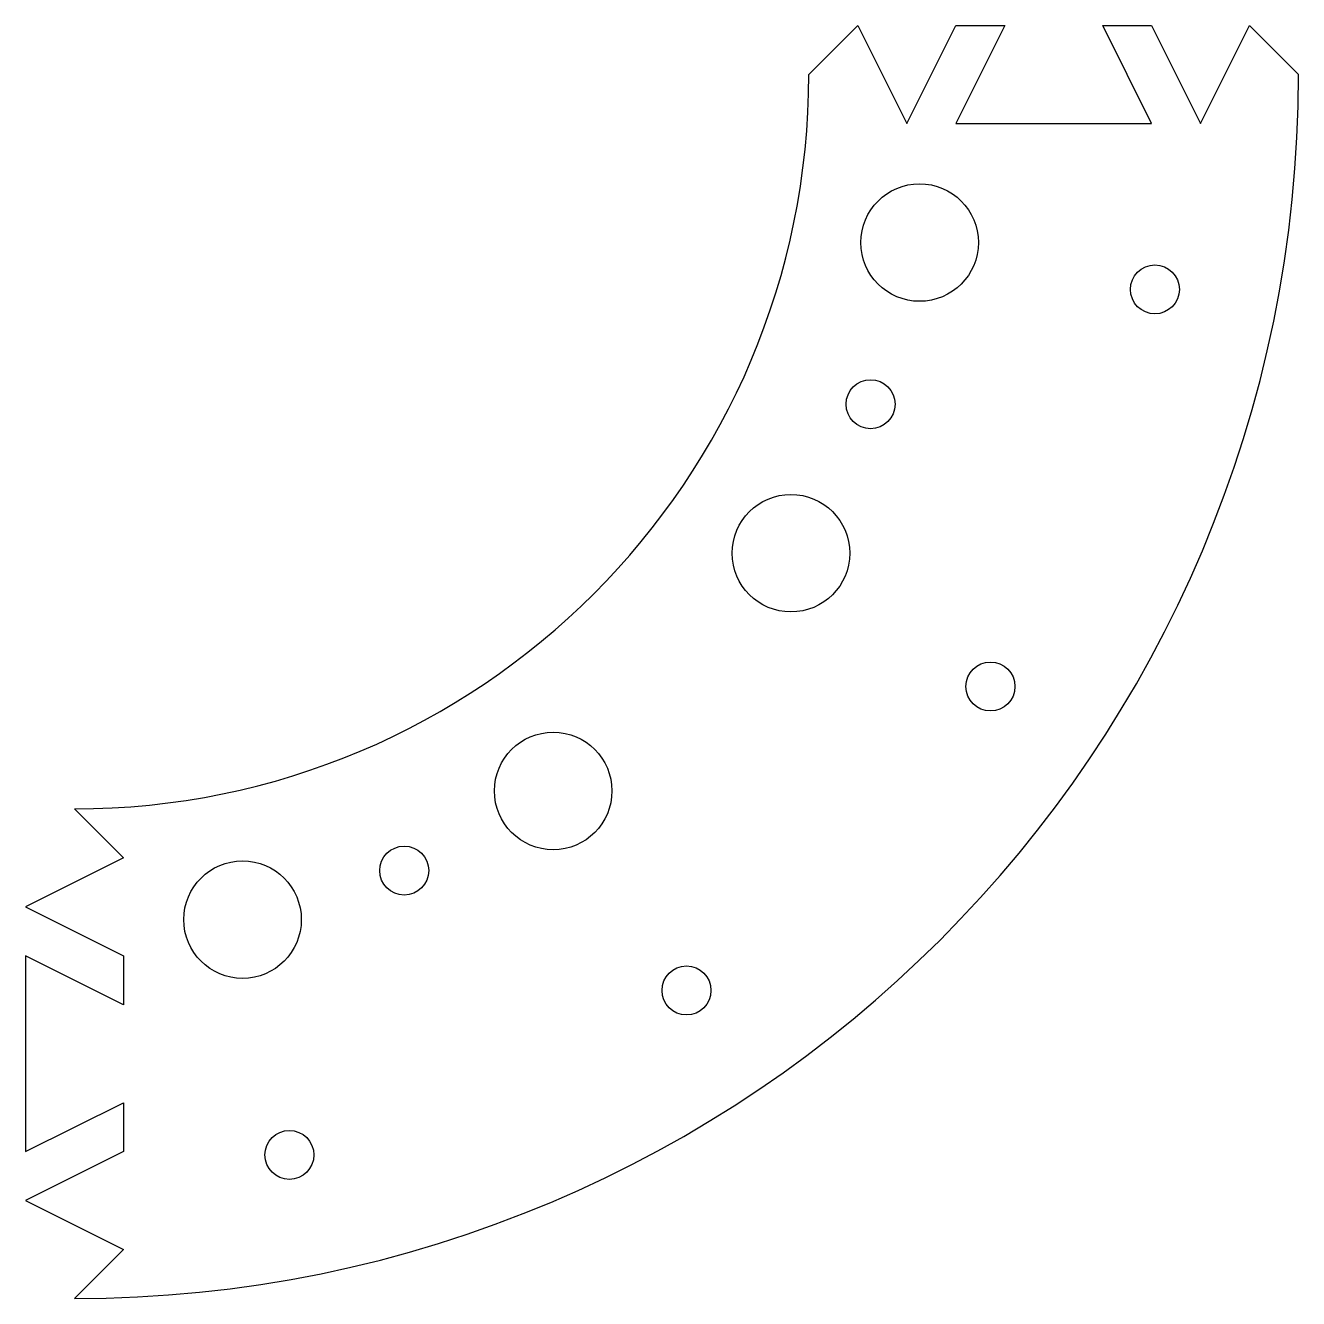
# Model space of a CAD drawing. Header units: millimetres. Extents: x -5 to 125, y -125 to 5.
import ezdxf

# ---------------------------------------------------------------- set-up
doc = ezdxf.new("R2010")
doc.units = ezdxf.units.MM
doc.layers.add('default', color=7, linetype='CONTINUOUS')

msp = doc.modelspace()

# ---------------------------------------------------------------- linework, layer by layer
at = {"layer": 'default', "color": 0, "linetype": 'CONTINUOUS'}
for p, q in [((75, 0), (80, 5)), ((80, 5), (85, -5)), ((85, -5), (90, 5)), ((90, 5), (95, 5)), ((95, 5), (90, -5)), ((110, -5), (105, 5)), ((105, 5), (110, 5)), ((110, 5), (115, -5)), ((115, -5), (120, 5)), ((120, 5), (125, 0)), ((90, -5), (110, -5)), ((0, -75), (5, -80)), ((5, -80), (-5, -85)), ((-5, -85), (5, -90)), ((5, -95), (-5, -90)), ((-5, -90), (-5, -110)), ((5, -90), (5, -95)), ((-5, -110), (5, -105)), ((5, -105), (5, -110)), ((5, -110), (-5, -115)), ((-5, -115), (5, -120)), ((5, -120), (0, -125))]:
    msp.add_line(p, q, dxfattribs=at)
for centre, radius in [((86.309105, -17.167948), 6), ((110.338344, -21.947661), 2.5), ((81.301399, -33.676142), 2.5), ((73.169326, -48.890181), 6), ((93.540331, -62.501651), 2.5), ((48.890181, -73.169326), 6), ((33.676142, -81.301399), 2.5), ((17.167948, -86.309105), 6), ((62.501651, -93.540331), 2.5), ((21.947661, -110.338344), 2.5)]:
    msp.add_circle(centre, radius, dxfattribs=at)
for radius in [75, 125]:
    msp.add_arc((0, 0), radius, 270, 0, dxfattribs=at)

doc.saveas('drawing.dxf')
